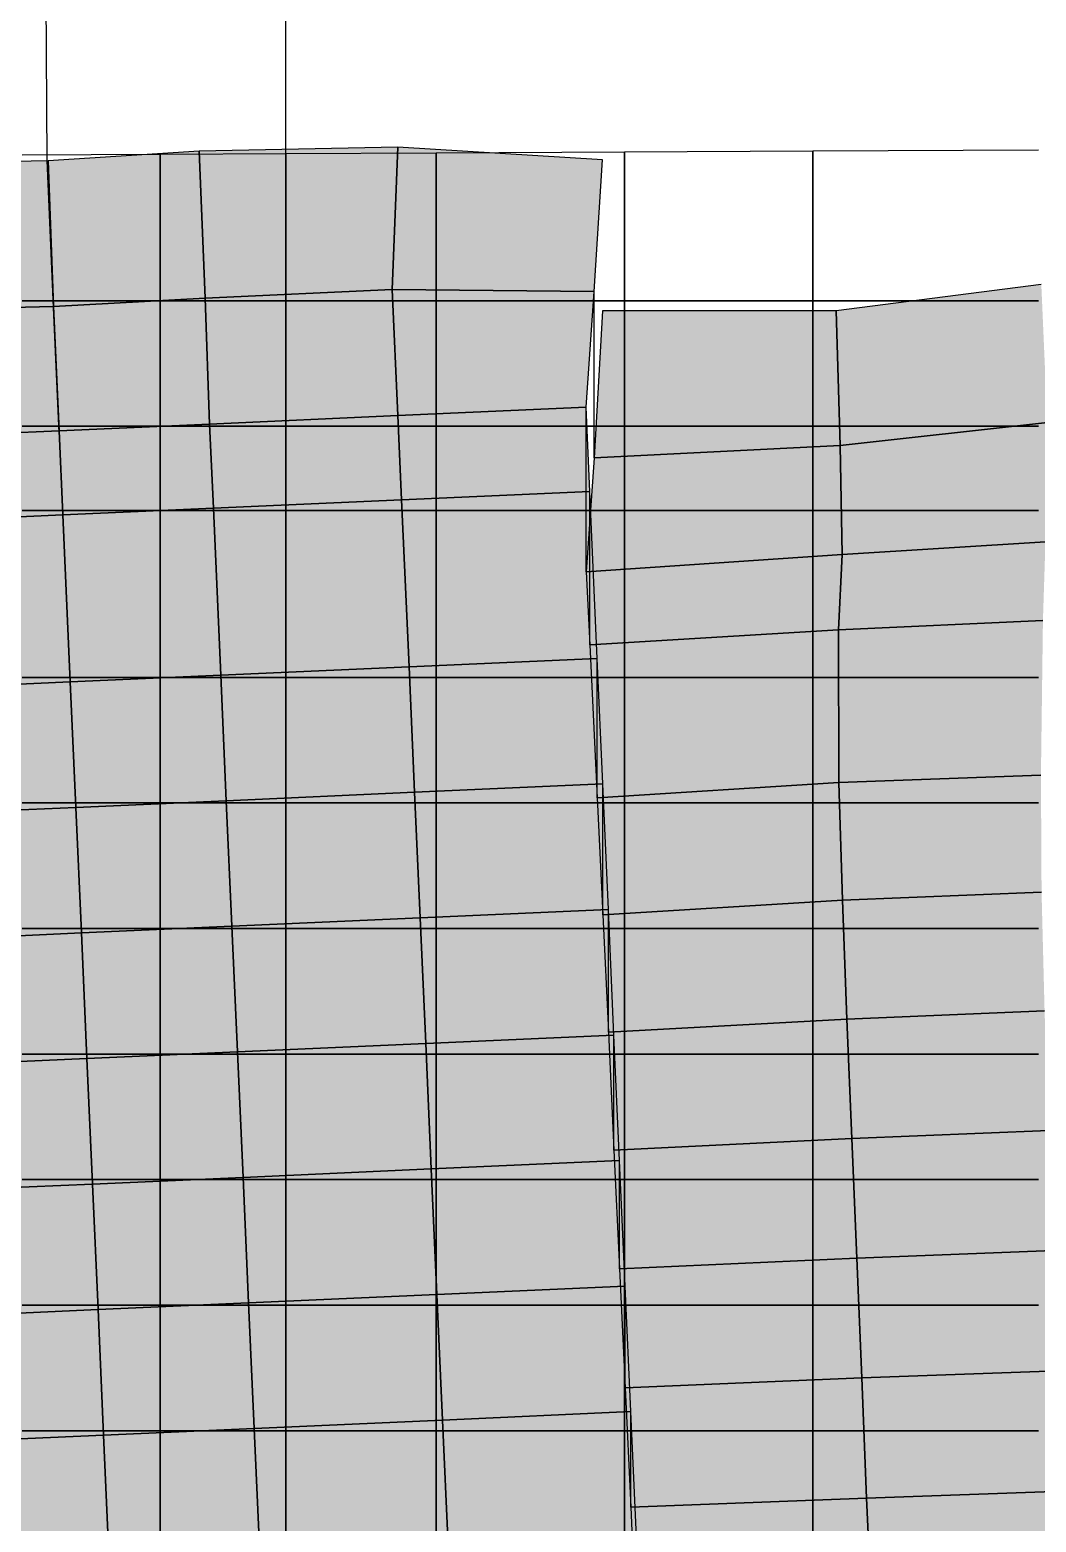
# Model space of a CAD drawing. Header units: inches. Extents: x -100 to 100, y -42 to 41.
# Drawn here: x 31.26 to 39.28, y -6.73 to 5.16 of the extents above; entities that cross this region are included whole.
import ezdxf

# ---------------------------------------------------------------- set-up
doc = ezdxf.new("R2010")
doc.units = ezdxf.units.IN
doc.header["$MEASUREMENT"] = 0
for name, color, linetype in [('Mesh-joint-vd-s3', 7, 'Continuous'), ('Mesh-MPC', 7, 'Continuous'), ('Mesh-クレーン脚', 7, 'Continuous'), ('Mesh-クレーン脚ばね', 7, 'Continuous'), ('Mesh-埋立土(気中)', 7, 'Continuous'), ('Mesh-埋立土(水中)', 7, 'Continuous'), ('Mesh-杭ばね_陸側クレーン基礎杭', 7, 'Continuous'), ('Mesh-深層混合処理(気中)', 7, 'Continuous'), ('Mesh-深層混合処理(水中)', 7, 'Continuous'), ('Mesh-陸側クレーン基礎上部工', 7, 'Continuous'), ('Mesh-陸側クレーン基礎杭(水位上)', 7, 'Continuous'), ('Mesh-陸側クレーン基礎杭(水位下)', 7, 'Continuous'), ('Undeformed Mesh-joint-vd-s3', 7, 'Continuous'), ('Undeformed Mesh-MPC', 7, 'Continuous'), ('Undeformed Mesh-クレーン脚', 7, 'Continuous'), ('Undeformed Mesh-クレーン脚ばね', 7, 'Continuous'), ('Undeformed Mesh-埋立土(気中)', 7, 'Continuous'), ('Undeformed Mesh-埋立土(水中)', 7, 'Continuous'), ('Undeformed Mesh-杭ばね_陸側クレーン基礎杭', 7, 'Continuous'), ('Undeformed Mesh-深層混合処理(気中)', 7, 'Continuous'), ('Undeformed Mesh-深層混合処理(水中)', 7, 'Continuous'), ('Undeformed Mesh-陸側クレーン基礎上部工', 7, 'Continuous'), ('Undeformed Mesh-陸側クレーン基礎杭(水位上)', 7, 'Continuous'), ('Undeformed Mesh-陸側クレーン基礎杭(水位下)', 7, 'Continuous')]:
    doc.layers.add(name, color=color, linetype=linetype)

msp = doc.modelspace()

# ---------------------------------------------------------------- linework, layer by layer
at = {"color": 7, "true_color": 0xffffff, "transparency": 33554687}
for p, q in [((31.398, 4.11625), (31.322, 19.81625)), ((31.398, 4.11625), (31.398, 4.11625)), ((31.398, 4.11625), (31.398, 4.11625)), ((31.398, 4.11625), (31.406, 4.1146)), ((31.45, 2.94625), (31.398, 4.11625)), ((35.758, 1.749), (35.758, 3.07443)), ((31.45, 2.94625), (31.449, 2.95309)), ((31.494, 1.94625), (31.45, 2.94625)), ((35.694, 0.84), (35.694, 2.1516)), ((31.494, 1.94625), (31.494, 1.96517)), ((31.494, 1.94625), (31.524, 1.27624)), ((35.724, 0.259), (35.724, 1.4816)), ((31.524, 1.27624), (31.524, 1.29513)), ((31.524, 1.27624), (31.583, -0.05376)), ((35.783, -0.9584), (35.783, 0.1515)), ((31.583, -0.05376), (31.583, -0.03497)), ((31.583, -0.05376), (31.627, -1.05376)), ((35.827, -1.89), (35.827, -0.8485)), ((31.627, -1.05376), (31.627, -1.03501)), ((31.627, -1.05376), (31.672, -2.05376)), ((35.872, -2.8259), (35.872, -1.8484)), ((31.672, -2.05376), (31.672, -2.03503)), ((31.672, -2.05376), (31.716, -3.05376)), ((35.916, -3.7657), (35.916, -2.8483)), ((31.716, -3.05376), (31.716, -3.03502)), ((31.716, -3.05376), (31.76, -4.05376)), ((35.961, -4.7093), (35.961, -3.8482)), ((31.76, -4.05376), (31.76, -4.03501)), ((31.76, -4.05376), (31.805, -5.05376)), ((36.005, -5.6567), (36.005, -4.848)), ((31.805, -5.05376), (31.805, -5.03499)), ((31.805, -5.05376), (31.849, -6.05376)), ((36.05, -6.6082), (36.05, -5.8477)), ((31.849, -6.05376), (31.849, -6.03497)), ((31.849, -6.05376), (31.894, -7.05376))]:
    msp.add_line(p, q, dxfattribs=at)
for points in [[(32.611, 4.19034), (31.406, 4.1146), (31.449, 2.95309)], [(32.611, 4.19034), (31.449, 2.95309), (32.659, 3.02173)], [(34.193, 4.22421), (32.611, 4.19034), (32.659, 3.02173)], [(34.193, 4.22421), (32.659, 3.02173), (34.148, 3.08874)], [(35.825, 4.12157), (34.193, 4.22421), (34.148, 3.08874)], [(31.406, 4.1146), (30.4, 4.09376), (30.446, 2.93071)], [(31.406, 4.1146), (30.446, 2.93071), (31.449, 2.95309)], [(35.825, 4.12157), (34.148, 3.08874), (35.758, 3.07443)], [(39.322, 3.129), (37.687, 2.921), (37.718, 1.848)], [(39.322, 3.129), (37.718, 1.848), (39.37, 2.0312)], [(31.494, 1.96517), (32.659, 3.02173), (31.449, 2.95309)], [(31.494, 1.96517), (32.694, 2.01841), (32.659, 3.02173)], [(32.694, 2.01841), (34.148, 3.08874), (32.659, 3.02173)], [(32.694, 2.01841), (34.194, 2.08495), (34.148, 3.08874)], [(34.194, 2.08495), (35.758, 3.07443), (34.148, 3.08874)], [(34.194, 2.08495), (35.694, 2.1516), (35.758, 3.07443)], [(31.494, 1.96517), (31.449, 2.95309), (30.446, 2.93071)], [(31.494, 1.96517), (30.446, 2.93071), (30.494, 1.92086)], [(37.687, 2.921), (35.825, 2.919), (35.758, 1.749)], [(37.687, 2.921), (35.758, 1.749), (37.718, 1.848)], [(35.724, 1.4816), (35.694, 2.1516), (34.194, 2.08495)], [(34.224, 1.41494), (34.194, 2.08495), (32.694, 2.01841)], [(35.724, 1.4816), (34.194, 2.08495), (34.224, 1.41494)], [(37.734, 0.98), (39.37, 2.0312), (37.718, 1.848)], [(37.734, 0.98), (39.355, 1.0813), (39.37, 2.0312)], [(30.524, 1.2508), (31.494, 1.96517), (30.494, 1.92086)], [(30.524, 1.2508), (31.524, 1.29513), (31.494, 1.96517)], [(31.494, 1.96517), (32.724, 1.34837), (32.694, 2.01841)], [(31.494, 1.96517), (31.524, 1.29513), (32.724, 1.34837)], [(34.224, 1.41494), (32.694, 2.01841), (32.724, 1.34837)], [(35.694, 0.84), (37.734, 0.98), (37.718, 1.848)], [(35.694, 0.84), (37.718, 1.848), (35.758, 1.749)], [(35.724, 1.4816), (34.224, 1.41494), (34.283, 0.08491)], [(35.724, 1.4816), (34.283, 0.08491), (35.783, 0.1515)], [(32.724, 1.34837), (31.524, 1.29513), (31.583, -0.03497)], [(32.724, 1.34837), (31.583, -0.03497), (32.783, 0.01829)], [(34.283, 0.08491), (34.224, 1.41494), (32.724, 1.34837)], [(34.283, 0.08491), (32.724, 1.34837), (32.783, 0.01829)], [(31.524, 1.29513), (30.524, 1.2508), (30.583, -0.07933)], [(31.524, 1.29513), (30.583, -0.07933), (31.583, -0.03497)], [(37.706, 0.3779), (39.335, 0.4548), (39.355, 1.0813)], [(37.706, 0.3779), (39.355, 1.0813), (37.734, 0.98)], [(35.694, 0.84), (37.706, 0.3779), (37.734, 0.98)], [(35.694, 0.84), (35.724, 0.259), (37.706, 0.3779)], [(37.706, 0.3779), (35.724, 0.259), (35.783, -0.9584)], [(37.706, 0.3779), (35.783, -0.9584), (37.708, -0.837)], [(39.335, 0.4548), (37.706, 0.3779), (37.708, -0.837)], [(39.335, 0.4548), (37.708, -0.837), (39.319, -0.7781)], [(35.827, -0.8485), (35.783, 0.1515), (34.283, 0.08491)], [(31.583, -0.03497), (32.827, -0.98173), (32.783, 0.01829)], [(34.327, -0.91509), (34.283, 0.08491), (32.783, 0.01829)], [(34.327, -0.91509), (32.783, 0.01829), (32.827, -0.98173)], [(35.827, -0.8485), (34.283, 0.08491), (34.327, -0.91509)], [(30.583, -0.07933), (31.627, -1.03501), (31.583, -0.03497)], [(30.583, -0.07933), (30.627, -1.07938), (31.627, -1.03501)], [(31.583, -0.03497), (31.627, -1.03501), (32.827, -0.98173)], [(37.708, -0.837), (39.324, -1.7092), (39.319, -0.7781)], [(34.327, -0.91509), (32.827, -0.98173), (32.872, -1.98173)], [(34.327, -0.91509), (32.872, -1.98173), (34.372, -1.91507)], [(35.872, -1.8484), (35.827, -0.8485), (34.327, -0.91509)], [(35.872, -1.8484), (34.327, -0.91509), (34.372, -1.91507)], [(35.783, -0.9584), (37.738, -1.7744), (37.708, -0.837)], [(37.708, -0.837), (37.738, -1.7744), (39.324, -1.7092)], [(30.627, -1.07938), (31.672, -2.03503), (31.627, -1.03501)], [(31.627, -1.03501), (32.872, -1.98173), (32.827, -0.98173)], [(31.627, -1.03501), (31.672, -2.03503), (32.872, -1.98173)], [(35.783, -0.9584), (35.827, -1.89), (37.738, -1.7744)], [(30.627, -1.07938), (30.672, -2.0794), (31.672, -2.03503)], [(35.827, -1.89), (37.773, -2.7208), (37.738, -1.7744)], [(39.324, -1.7092), (37.738, -1.7744), (37.773, -2.7208)], [(39.324, -1.7092), (37.773, -2.7208), (39.348, -2.6548)], [(35.916, -2.8483), (35.872, -1.8484), (34.372, -1.91507)], [(35.827, -1.89), (35.872, -2.8259), (37.773, -2.7208)], [(32.872, -1.98173), (31.672, -2.03503), (31.716, -3.03502)], [(32.872, -1.98173), (31.716, -3.03502), (32.916, -2.98172)], [(34.372, -1.91507), (32.872, -1.98173), (32.916, -2.98172)], [(34.372, -1.91507), (32.916, -2.98172), (34.416, -2.91502)], [(35.916, -2.8483), (34.372, -1.91507), (34.416, -2.91502)], [(30.672, -2.0794), (31.716, -3.03502), (31.672, -2.03503)], [(30.672, -2.0794), (30.716, -3.0794), (31.716, -3.03502)], [(37.773, -2.7208), (35.872, -2.8259), (35.916, -3.7657)], [(37.773, -2.7208), (35.916, -3.7657), (37.812, -3.6717)], [(39.348, -2.6548), (37.773, -2.7208), (37.812, -3.6717)], [(39.348, -2.6548), (37.812, -3.6717), (39.381, -3.6076)], [(35.916, -2.8483), (34.416, -2.91502), (34.46, -3.91494)], [(35.916, -2.8483), (34.46, -3.91494), (35.961, -3.8482)], [(34.416, -2.91502), (32.916, -2.98172), (32.96, -3.98169)], [(34.416, -2.91502), (32.96, -3.98169), (34.46, -3.91494)], [(31.716, -3.03502), (30.716, -3.0794), (30.76, -4.07938)], [(31.716, -3.03502), (30.76, -4.07938), (31.76, -4.03501)], [(32.916, -2.98172), (31.716, -3.03502), (31.76, -4.03501)], [(32.916, -2.98172), (31.76, -4.03501), (32.96, -3.98169)], [(37.812, -3.6717), (35.916, -3.7657), (35.961, -4.7093)], [(37.812, -3.6717), (35.961, -4.7093), (37.851, -4.6248)], [(39.381, -3.6076), (37.812, -3.6717), (37.851, -4.6248)], [(39.381, -3.6076), (37.851, -4.6248), (39.417, -4.564)], [(34.46, -3.91494), (32.96, -3.98169), (33.005, -4.98165)], [(34.46, -3.91494), (33.005, -4.98165), (34.505, -4.91484)], [(36.005, -4.848), (35.961, -3.8482), (34.46, -3.91494)], [(36.005, -4.848), (34.46, -3.91494), (34.505, -4.91484)], [(30.76, -4.07938), (31.805, -5.03499), (31.76, -4.03501)], [(31.76, -4.03501), (33.005, -4.98165), (32.96, -3.98169)], [(31.76, -4.03501), (31.805, -5.03499), (33.005, -4.98165)], [(30.76, -4.07938), (30.805, -5.07936), (31.805, -5.03499)], [(35.961, -4.7093), (37.891, -5.5796), (37.851, -4.6248)], [(39.417, -4.564), (37.851, -4.6248), (37.891, -5.5796)], [(39.417, -4.564), (37.891, -5.5796), (39.455, -5.5217)], [(35.961, -4.7093), (36.005, -5.6567), (37.891, -5.5796)], [(36.005, -4.848), (34.505, -4.91484), (34.549, -5.9147)], [(36.005, -4.848), (34.549, -5.9147), (36.05, -5.8477)], [(33.005, -4.98165), (31.805, -5.03499), (31.849, -6.03497)], [(33.005, -4.98165), (31.849, -6.03497), (33.049, -5.98159)], [(34.505, -4.91484), (33.005, -4.98165), (33.049, -5.98159)], [(34.505, -4.91484), (33.049, -5.98159), (34.549, -5.9147)], [(31.805, -5.03499), (30.805, -5.07936), (30.849, -6.07935)], [(31.805, -5.03499), (30.849, -6.07935), (31.849, -6.03497)], [(37.891, -5.5796), (36.005, -5.6567), (36.05, -6.6082)], [(37.891, -5.5796), (36.05, -6.6082), (37.93, -6.5358)], [(39.455, -5.5217), (37.891, -5.5796), (37.93, -6.5358)], [(39.455, -5.5217), (37.93, -6.5358), (39.494, -6.4802)], [(34.549, -5.9147), (33.049, -5.98159), (33.094, -6.98152)], [(34.549, -5.9147), (33.094, -6.98152), (34.594, -6.91453)], [(36.05, -5.8477), (34.549, -5.9147), (34.594, -6.91453)], [(36.05, -5.8477), (34.594, -6.91453), (36.095, -6.8474)], [(31.849, -6.03497), (30.849, -6.07935), (30.894, -7.07933)], [(31.849, -6.03497), (30.894, -7.07933), (31.894, -7.03495)], [(33.049, -5.98159), (31.849, -6.03497), (31.894, -7.03495)], [(33.049, -5.98159), (31.894, -7.03495), (33.094, -6.98152)], [(37.93, -6.5358), (36.05, -6.6082), (36.095, -7.5629)], [(37.93, -6.5358), (36.095, -7.5629), (37.972, -7.4935)], [(39.494, -6.4802), (37.93, -6.5358), (37.972, -7.4935)], [(39.494, -6.4802), (37.972, -7.4935), (39.534, -7.4389)]]:
    msp.add_solid(points, dxfattribs=at)
at = {"layer": 'Mesh-joint-vd-s3', "color": 18, "true_color": 0x000000, "transparency": 33554559}
for p, q in [((35.758, 1.749), (35.758, 3.07443)), ((35.694, 0.84), (35.694, 2.1516)), ((35.724, 0.259), (35.724, 1.4816)), ((35.783, -0.9584), (35.783, 0.1515)), ((35.827, -1.89), (35.827, -0.8485)), ((35.872, -2.8259), (35.872, -1.8484)), ((35.916, -3.7657), (35.916, -2.8483)), ((35.961, -4.7093), (35.961, -3.8482)), ((36.005, -5.6567), (36.005, -4.848)), ((36.05, -6.6082), (36.05, -5.8477))]:
    msp.add_line(p, q, dxfattribs=at)
at = {"layer": 'Mesh-MPC', "color": 18, "true_color": 0x000000, "transparency": 33554559}
msp.add_line((31.398, 4.11625), (31.398, 4.11625), dxfattribs=at)
at = {"layer": 'Mesh-クレーン脚', "color": 18, "true_color": 0x000000, "transparency": 33554559}
msp.add_line((31.398, 4.11625), (31.322, 19.81625), dxfattribs=at)
at = {"layer": 'Mesh-クレーン脚ばね', "color": 18, "true_color": 0x000000, "transparency": 33554559}
msp.add_line((31.398, 4.11625), (31.398, 4.11625), dxfattribs=at)
at = {"layer": 'Mesh-埋立土(気中)', "color": 18, "true_color": 0x000000, "transparency": 33554559}
for p, q in [((32.611, 4.19034), (31.406, 4.1146)), ((34.193, 4.22421), (32.611, 4.19034)), ((32.659, 3.02173), (32.611, 4.19034)), ((32.611, 4.19034), (32.659, 3.02173)), ((34.148, 3.08874), (34.193, 4.22421)), ((34.193, 4.22421), (34.148, 3.08874)), ((35.825, 4.12157), (34.193, 4.22421)), ((31.406, 4.1146), (30.4, 4.09376)), ((31.449, 2.95309), (31.406, 4.1146)), ((31.406, 4.1146), (31.449, 2.95309)), ((35.758, 3.07443), (35.825, 4.12157)), ((39.322, 3.129), (37.687, 2.921)), ((32.659, 3.02173), (31.449, 2.95309)), ((31.449, 2.95309), (32.659, 3.02173)), ((34.148, 3.08874), (32.659, 3.02173)), ((32.659, 3.02173), (34.148, 3.08874)), ((32.694, 2.01841), (32.659, 3.02173)), ((32.659, 3.02173), (32.694, 2.01841)), ((34.194, 2.08495), (34.148, 3.08874)), ((35.758, 3.07443), (34.148, 3.08874)), ((34.148, 3.08874), (34.194, 2.08495)), ((34.148, 3.08874), (35.758, 3.07443)), ((35.694, 2.1516), (35.758, 3.07443)), ((30.446, 2.93071), (31.449, 2.95309)), ((31.449, 2.95309), (30.446, 2.93071)), ((31.494, 1.96517), (31.449, 2.95309)), ((31.449, 2.95309), (31.494, 1.96517)), ((35.825, 2.919), (35.758, 1.749)), ((37.687, 2.921), (35.825, 2.919)), ((37.718, 1.848), (37.687, 2.921)), ((37.687, 2.921), (37.718, 1.848)), ((34.194, 2.08495), (35.694, 2.1516)), ((32.694, 2.01841), (34.194, 2.08495)), ((39.37, 2.0312), (37.718, 1.848)), ((37.718, 1.848), (39.37, 2.0312)), ((30.494, 1.92086), (31.494, 1.96517)), ((31.494, 1.96517), (32.694, 2.01841)), ((37.718, 1.848), (35.758, 1.749)), ((35.758, 1.749), (37.718, 1.848)), ((37.734, 0.98), (37.718, 1.848)), ((37.718, 1.848), (37.734, 0.98)), ((35.758, 1.749), (35.694, 0.84)), ((39.355, 1.0813), (37.734, 0.98)), ((37.734, 0.98), (39.355, 1.0813)), ((37.734, 0.98), (35.694, 0.84)), ((35.694, 0.84), (37.734, 0.98)), ((37.706, 0.3779), (37.734, 0.98)), ((37.734, 0.98), (37.706, 0.3779)), ((35.694, 0.84), (35.724, 0.259)), ((35.724, 0.259), (37.706, 0.3779)), ((37.706, 0.3779), (39.335, 0.4548))]:
    msp.add_line(p, q, dxfattribs=at)
at = {"layer": 'Mesh-埋立土(水中)', "color": 18, "true_color": 0x000000, "transparency": 33554559}
for p, q in [((37.706, 0.3779), (35.724, 0.259)), ((39.335, 0.4548), (37.706, 0.3779)), ((37.708, -0.837), (37.706, 0.3779)), ((37.706, 0.3779), (37.708, -0.837)), ((35.724, 0.259), (35.783, -0.9584)), ((39.319, -0.7781), (37.708, -0.837)), ((37.708, -0.837), (39.319, -0.7781)), ((37.708, -0.837), (35.783, -0.9584)), ((35.783, -0.9584), (37.708, -0.837)), ((37.738, -1.7744), (37.708, -0.837)), ((37.708, -0.837), (37.738, -1.7744)), ((35.783, -0.9584), (35.827, -1.89)), ((37.738, -1.7744), (35.827, -1.89)), ((35.827, -1.89), (37.738, -1.7744)), ((39.324, -1.7092), (37.738, -1.7744)), ((37.738, -1.7744), (39.324, -1.7092)), ((37.773, -2.7208), (37.738, -1.7744)), ((37.738, -1.7744), (37.773, -2.7208)), ((35.827, -1.89), (35.872, -2.8259)), ((37.773, -2.7208), (35.872, -2.8259)), ((35.872, -2.8259), (37.773, -2.7208)), ((39.348, -2.6548), (37.773, -2.7208)), ((37.773, -2.7208), (39.348, -2.6548)), ((37.812, -3.6717), (37.773, -2.7208)), ((37.773, -2.7208), (37.812, -3.6717)), ((35.872, -2.8259), (35.916, -3.7657)), ((37.812, -3.6717), (35.916, -3.7657)), ((35.916, -3.7657), (37.812, -3.6717)), ((39.381, -3.6076), (37.812, -3.6717)), ((37.812, -3.6717), (39.381, -3.6076)), ((37.851, -4.6248), (37.812, -3.6717)), ((37.812, -3.6717), (37.851, -4.6248)), ((35.916, -3.7657), (35.961, -4.7093)), ((37.851, -4.6248), (35.961, -4.7093)), ((35.961, -4.7093), (37.851, -4.6248)), ((39.417, -4.564), (37.851, -4.6248)), ((37.851, -4.6248), (39.417, -4.564)), ((37.891, -5.5796), (37.851, -4.6248)), ((37.851, -4.6248), (37.891, -5.5796)), ((35.961, -4.7093), (36.005, -5.6567)), ((37.891, -5.5796), (36.005, -5.6567)), ((36.005, -5.6567), (37.891, -5.5796)), ((39.455, -5.5217), (37.891, -5.5796)), ((37.891, -5.5796), (39.455, -5.5217)), ((37.93, -6.5358), (37.891, -5.5796)), ((37.891, -5.5796), (37.93, -6.5358)), ((36.005, -5.6567), (36.05, -6.6082)), ((37.93, -6.5358), (36.05, -6.6082)), ((36.05, -6.6082), (37.93, -6.5358)), ((39.494, -6.4802), (37.93, -6.5358)), ((37.93, -6.5358), (39.494, -6.4802)), ((37.972, -7.4935), (37.93, -6.5358)), ((37.93, -6.5358), (37.972, -7.4935)), ((36.05, -6.6082), (36.095, -7.5629))]:
    msp.add_line(p, q, dxfattribs=at)
at = {"layer": 'Mesh-杭ばね_陸側クレーン基礎杭', "color": 18, "true_color": 0x000000, "transparency": 33554559}
for p, q in [((31.398, 4.11625), (31.406, 4.1146)), ((31.45, 2.94625), (31.449, 2.95309)), ((31.494, 1.94625), (31.494, 1.96517)), ((31.524, 1.27624), (31.524, 1.29513)), ((31.583, -0.05376), (31.583, -0.03497)), ((31.627, -1.05376), (31.627, -1.03501)), ((31.672, -2.05376), (31.672, -2.03503)), ((31.716, -3.05376), (31.716, -3.03502)), ((31.76, -4.05376), (31.76, -4.03501)), ((31.805, -5.05376), (31.805, -5.03499)), ((31.849, -6.05376), (31.849, -6.03497))]:
    msp.add_line(p, q, dxfattribs=at)
at = {"layer": 'Mesh-深層混合処理(気中)', "color": 18, "true_color": 0x000000, "transparency": 33554559}
for p, q in [((35.694, 2.1516), (34.194, 2.08495)), ((35.724, 1.4816), (35.694, 2.1516)), ((34.194, 2.08495), (32.694, 2.01841)), ((34.224, 1.41494), (34.194, 2.08495)), ((34.194, 2.08495), (34.224, 1.41494)), ((31.494, 1.96517), (30.494, 1.92086)), ((32.694, 2.01841), (31.494, 1.96517)), ((31.524, 1.29513), (31.494, 1.96517)), ((31.494, 1.96517), (31.524, 1.29513)), ((32.724, 1.34837), (32.694, 2.01841)), ((32.694, 2.01841), (32.724, 1.34837)), ((34.224, 1.41494), (35.724, 1.4816)), ((31.524, 1.29513), (32.724, 1.34837)), ((32.724, 1.34837), (34.224, 1.41494)), ((30.524, 1.2508), (31.524, 1.29513))]:
    msp.add_line(p, q, dxfattribs=at)
at = {"layer": 'Mesh-深層混合処理(水中)', "color": 18, "true_color": 0x000000, "transparency": 33554559}
for p, q in [((35.724, 1.4816), (34.224, 1.41494)), ((35.783, 0.1515), (35.724, 1.4816)), ((32.724, 1.34837), (31.524, 1.29513)), ((34.224, 1.41494), (32.724, 1.34837)), ((32.783, 0.01829), (32.724, 1.34837)), ((32.724, 1.34837), (32.783, 0.01829)), ((34.283, 0.08491), (34.224, 1.41494)), ((34.224, 1.41494), (34.283, 0.08491)), ((31.524, 1.29513), (30.524, 1.2508)), ((31.583, -0.03497), (31.524, 1.29513)), ((31.524, 1.29513), (31.583, -0.03497)), ((35.783, 0.1515), (34.283, 0.08491)), ((34.283, 0.08491), (35.783, 0.1515)), ((35.827, -0.8485), (35.783, 0.1515)), ((32.783, 0.01829), (31.583, -0.03497)), ((31.583, -0.03497), (32.783, 0.01829)), ((34.283, 0.08491), (32.783, 0.01829)), ((32.783, 0.01829), (34.283, 0.08491)), ((32.827, -0.98173), (32.783, 0.01829)), ((32.783, 0.01829), (32.827, -0.98173)), ((34.327, -0.91509), (34.283, 0.08491)), ((34.283, 0.08491), (34.327, -0.91509)), ((31.583, -0.03497), (30.583, -0.07933)), ((30.583, -0.07933), (31.583, -0.03497)), ((31.627, -1.03501), (31.583, -0.03497)), ((31.583, -0.03497), (31.627, -1.03501)), ((34.327, -0.91509), (32.827, -0.98173)), ((32.827, -0.98173), (34.327, -0.91509)), ((35.827, -0.8485), (34.327, -0.91509)), ((34.327, -0.91509), (35.827, -0.8485)), ((34.372, -1.91507), (34.327, -0.91509)), ((34.327, -0.91509), (34.372, -1.91507)), ((35.872, -1.8484), (35.827, -0.8485)), ((31.627, -1.03501), (30.627, -1.07938)), ((30.627, -1.07938), (31.627, -1.03501)), ((32.827, -0.98173), (31.627, -1.03501)), ((31.627, -1.03501), (32.827, -0.98173)), ((31.672, -2.03503), (31.627, -1.03501)), ((31.627, -1.03501), (31.672, -2.03503)), ((32.872, -1.98173), (32.827, -0.98173)), ((32.827, -0.98173), (32.872, -1.98173)), ((35.872, -1.8484), (34.372, -1.91507)), ((34.372, -1.91507), (35.872, -1.8484)), ((35.916, -2.8483), (35.872, -1.8484)), ((31.672, -2.03503), (32.872, -1.98173)), ((32.872, -1.98173), (31.672, -2.03503)), ((34.372, -1.91507), (32.872, -1.98173)), ((32.872, -1.98173), (34.372, -1.91507)), ((32.916, -2.98172), (32.872, -1.98173)), ((32.872, -1.98173), (32.916, -2.98172)), ((34.416, -2.91502), (34.372, -1.91507)), ((34.372, -1.91507), (34.416, -2.91502)), ((31.672, -2.03503), (30.672, -2.0794)), ((30.672, -2.0794), (31.672, -2.03503)), ((31.716, -3.03502), (31.672, -2.03503)), ((31.672, -2.03503), (31.716, -3.03502)), ((35.916, -2.8483), (34.416, -2.91502)), ((34.416, -2.91502), (35.916, -2.8483)), ((35.961, -3.8482), (35.916, -2.8483)), ((34.416, -2.91502), (32.916, -2.98172)), ((32.916, -2.98172), (34.416, -2.91502)), ((34.46, -3.91494), (34.416, -2.91502)), ((34.416, -2.91502), (34.46, -3.91494)), ((31.716, -3.03502), (30.716, -3.0794)), ((30.716, -3.0794), (31.716, -3.03502)), ((32.916, -2.98172), (31.716, -3.03502)), ((31.716, -3.03502), (32.916, -2.98172)), ((31.76, -4.03501), (31.716, -3.03502)), ((31.716, -3.03502), (31.76, -4.03501)), ((32.96, -3.98169), (32.916, -2.98172)), ((32.916, -2.98172), (32.96, -3.98169)), ((34.46, -3.91494), (32.96, -3.98169)), ((32.96, -3.98169), (34.46, -3.91494)), ((35.961, -3.8482), (34.46, -3.91494)), ((34.46, -3.91494), (35.961, -3.8482)), ((34.505, -4.91484), (34.46, -3.91494)), ((34.46, -3.91494), (34.505, -4.91484)), ((36.005, -4.848), (35.961, -3.8482)), ((31.76, -4.03501), (30.76, -4.07938)), ((30.76, -4.07938), (31.76, -4.03501)), ((32.96, -3.98169), (31.76, -4.03501)), ((31.76, -4.03501), (32.96, -3.98169)), ((31.805, -5.03499), (31.76, -4.03501)), ((31.76, -4.03501), (31.805, -5.03499)), ((33.005, -4.98165), (32.96, -3.98169)), ((32.96, -3.98169), (33.005, -4.98165)), ((36.005, -4.848), (34.505, -4.91484)), ((34.505, -4.91484), (36.005, -4.848)), ((36.05, -5.8477), (36.005, -4.848)), ((33.005, -4.98165), (31.805, -5.03499)), ((31.805, -5.03499), (33.005, -4.98165)), ((33.005, -4.98165), (34.505, -4.91484)), ((34.505, -4.91484), (33.005, -4.98165)), ((33.049, -5.98159), (33.005, -4.98165)), ((33.005, -4.98165), (33.049, -5.98159)), ((34.549, -5.9147), (34.505, -4.91484)), ((34.505, -4.91484), (34.549, -5.9147)), ((31.805, -5.03499), (30.805, -5.07936)), ((30.805, -5.07936), (31.805, -5.03499)), ((31.849, -6.03497), (31.805, -5.03499)), ((31.805, -5.03499), (31.849, -6.03497)), ((34.549, -5.9147), (33.049, -5.98159)), ((33.049, -5.98159), (34.549, -5.9147)), ((36.05, -5.8477), (34.549, -5.9147)), ((34.549, -5.9147), (36.05, -5.8477)), ((34.594, -6.91453), (34.549, -5.9147)), ((34.549, -5.9147), (34.594, -6.91453)), ((36.095, -6.8474), (36.05, -5.8477)), ((31.849, -6.03497), (30.849, -6.07935)), ((30.849, -6.07935), (31.849, -6.03497)), ((33.049, -5.98159), (31.849, -6.03497)), ((31.849, -6.03497), (33.049, -5.98159)), ((31.894, -7.03495), (31.849, -6.03497)), ((31.849, -6.03497), (31.894, -7.03495)), ((33.094, -6.98152), (33.049, -5.98159)), ((33.049, -5.98159), (33.094, -6.98152))]:
    msp.add_line(p, q, dxfattribs=at)
at = {"layer": 'Mesh-陸側クレーン基礎上部工', "color": 18, "true_color": 0x000000, "transparency": 33554559}
for p, q in [((31.45, 2.94625), (31.398, 4.11625)), ((31.494, 1.94625), (31.45, 2.94625))]:
    msp.add_line(p, q, dxfattribs=at)
at = {"layer": 'Mesh-陸側クレーン基礎杭(水位上)', "color": 18, "true_color": 0x000000, "transparency": 33554559}
for p, q in [((31.524, 1.27624), (31.583, -0.05376)), ((31.583, -0.05376), (31.627, -1.05376)), ((31.627, -1.05376), (31.672, -2.05376)), ((31.672, -2.05376), (31.716, -3.05376)), ((31.716, -3.05376), (31.76, -4.05376)), ((31.76, -4.05376), (31.805, -5.05376)), ((31.805, -5.05376), (31.849, -6.05376)), ((31.849, -6.05376), (31.894, -7.05376))]:
    msp.add_line(p, q, dxfattribs=at)
at = {"layer": 'Mesh-陸側クレーン基礎杭(水位下)', "color": 18, "true_color": 0x000000, "transparency": 33554559}
msp.add_line((31.494, 1.94625), (31.524, 1.27624), dxfattribs=at)
at = {"layer": 'Undeformed Mesh-joint-vd-s3', "color": 1, "true_color": 0xff0000, "transparency": 33554687}
for p, q in [((37.5, 3), (37.5, 3)), ((37.5, 2), (37.5, 2)), ((37.5, 1.33), (37.5, 1.33)), ((37.5, 0), (37.5, 0)), ((37.5, -1), (37.5, -1)), ((37.5, -2), (37.5, -2)), ((37.5, -3), (37.5, -3)), ((37.5, -4), (37.5, -4)), ((37.5, -5), (37.5, -5)), ((37.5, -6), (37.5, -6))]:
    msp.add_line(p, q, dxfattribs=at)
at = {"layer": 'Undeformed Mesh-MPC', "color": 1, "true_color": 0xff0000, "transparency": 33554687}
msp.add_line((33.3, 4.17), (33.3, 4.17), dxfattribs=at)
at = {"layer": 'Undeformed Mesh-クレーン脚', "color": 1, "true_color": 0xff0000, "transparency": 33554687}
msp.add_line((33.3, 4.17), (33.3, 19.87), dxfattribs=at)
at = {"layer": 'Undeformed Mesh-クレーン脚ばね', "color": 1, "true_color": 0xff0000, "transparency": 33554687}
msp.add_line((33.3, 4.17), (33.3, 4.17), dxfattribs=at)
at = {"layer": 'Undeformed Mesh-埋立土(気中)', "color": 1, "true_color": 0xff0000, "transparency": 33554687}
for p, q in [((32.3, 4.165), (31.2, 4.1595)), ((33.3, 4.17), (32.3, 4.165)), ((32.3, 3), (32.3, 4.165)), ((32.3, 4.165), (32.3, 3)), ((34.5, 4.176), (33.3, 4.17)), ((33.3, 3), (33.3, 4.17)), ((33.3, 4.17), (33.3, 3)), ((36, 4.1835), (34.5, 4.176)), ((34.5, 3), (34.5, 4.176)), ((34.5, 4.176), (34.5, 3)), ((37.5, 4.191), (36, 4.1835)), ((36, 3), (36, 4.1835)), ((36, 4.1835), (36, 3)), ((39.3, 4.2), (37.5, 4.191)), ((37.5, 3), (37.5, 4.191)), ((37.5, 4.191), (37.5, 3)), ((32.3, 3), (31.2, 3)), ((31.2, 3), (32.3, 3)), ((32.3, 2), (32.3, 3)), ((32.3, 3), (33.3, 3)), ((33.3, 3), (32.3, 3)), ((32.3, 3), (32.3, 2)), ((33.3, 2), (33.3, 3)), ((34.5, 3), (33.3, 3)), ((33.3, 3), (33.3, 2)), ((33.3, 3), (34.5, 3)), ((34.5, 2), (34.5, 3)), ((36, 3), (34.5, 3)), ((34.5, 3), (34.5, 2)), ((34.5, 3), (36, 3)), ((36, 2), (36, 3)), ((37.5, 3), (36, 3)), ((36, 3), (36, 2)), ((36, 3), (37.5, 3)), ((37.5, 2), (37.5, 3)), ((39.3, 3), (37.5, 3)), ((37.5, 3), (37.5, 2)), ((37.5, 3), (39.3, 3)), ((31.2, 2), (32.3, 2)), ((32.3, 2), (33.3, 2)), ((33.3, 2), (34.5, 2)), ((34.5, 2), (36, 2)), ((36, 2), (37.5, 2)), ((37.5, 2), (37.5, 1.33)), ((39.3, 2), (37.5, 2)), ((37.5, 2), (39.3, 2)), ((37.5, 1.33), (39.3, 1.33))]:
    msp.add_line(p, q, dxfattribs=at)
at = {"layer": 'Undeformed Mesh-埋立土(水中)', "color": 1, "true_color": 0xff0000, "transparency": 33554687}
for p, q in [((39.3, 1.33), (37.5, 1.33)), ((37.5, 1.33), (37.5, 0)), ((37.5, 0), (37.5, -1)), ((39.3, 0), (37.5, 0)), ((37.5, 0), (39.3, 0)), ((37.5, -1), (37.5, -2)), ((39.3, -1), (37.5, -1)), ((37.5, -1), (39.3, -1)), ((39.3, -2), (37.5, -2)), ((37.5, -2), (37.5, -3)), ((37.5, -2), (39.3, -2)), ((39.3, -3), (37.5, -3)), ((37.5, -3), (37.5, -4)), ((37.5, -3), (39.3, -3)), ((37.5, -4), (37.5, -5)), ((39.3, -4), (37.5, -4)), ((37.5, -4), (39.3, -4)), ((39.3, -5), (37.5, -5)), ((37.5, -5), (37.5, -6)), ((37.5, -5), (39.3, -5)), ((39.3, -6), (37.5, -6)), ((37.5, -6), (37.5, -7)), ((37.5, -6), (39.3, -6))]:
    msp.add_line(p, q, dxfattribs=at)
at = {"layer": 'Undeformed Mesh-杭ばね_陸側クレーン基礎杭', "color": 1, "true_color": 0xff0000, "transparency": 33554687}
for p, q in [((33.3, 4.17), (33.3, 4.17)), ((33.3, 3), (33.3, 3)), ((33.3, 2), (33.3, 2)), ((33.3, 1.33), (33.3, 1.33)), ((33.3, 0), (33.3, 0)), ((33.3, -1), (33.3, -1)), ((33.3, -2), (33.3, -2)), ((33.3, -3), (33.3, -3)), ((33.3, -4), (33.3, -4)), ((33.3, -5), (33.3, -5)), ((33.3, -6), (33.3, -6))]:
    msp.add_line(p, q, dxfattribs=at)
at = {"layer": 'Undeformed Mesh-深層混合処理(気中)', "color": 1, "true_color": 0xff0000, "transparency": 33554687}
for p, q in [((32.3, 2), (31.2, 2)), ((32.3, 1.33), (32.3, 2)), ((33.3, 2), (32.3, 2)), ((32.3, 2), (32.3, 1.33)), ((33.3, 1.33), (33.3, 2)), ((33.3, 2), (33.3, 1.33)), ((34.5, 2), (33.3, 2)), ((34.5, 1.33), (34.5, 2)), ((36, 2), (34.5, 2)), ((34.5, 2), (34.5, 1.33)), ((36, 1.33), (36, 2)), ((37.5, 2), (36, 2)), ((36, 2), (36, 1.33)), ((37.5, 1.33), (37.5, 2)), ((31.2, 1.33), (32.3, 1.33)), ((32.3, 1.33), (33.3, 1.33)), ((33.3, 1.33), (34.5, 1.33)), ((34.5, 1.33), (36, 1.33)), ((36, 1.33), (37.5, 1.33))]:
    msp.add_line(p, q, dxfattribs=at)
at = {"layer": 'Undeformed Mesh-深層混合処理(水中)', "color": 1, "true_color": 0xff0000, "transparency": 33554687}
for p, q in [((32.3, 1.33), (31.2, 1.33)), ((32.3, 0), (32.3, 1.33)), ((33.3, 1.33), (32.3, 1.33)), ((32.3, 1.33), (32.3, 0)), ((33.3, 0), (33.3, 1.33)), ((34.5, 1.33), (33.3, 1.33)), ((33.3, 1.33), (33.3, 0)), ((34.5, 0), (34.5, 1.33)), ((36, 1.33), (34.5, 1.33)), ((34.5, 1.33), (34.5, 0)), ((36, 0), (36, 1.33)), ((37.5, 1.33), (36, 1.33)), ((36, 1.33), (36, 0)), ((37.5, 0), (37.5, 1.33)), ((32.3, 0), (31.2, 0)), ((31.2, 0), (32.3, 0)), ((32.3, -1), (32.3, 0)), ((32.3, 0), (32.3, -1)), ((33.3, 0), (32.3, 0)), ((32.3, 0), (33.3, 0)), ((33.3, -1), (33.3, 0)), ((33.3, 0), (33.3, -1)), ((34.5, 0), (33.3, 0)), ((33.3, 0), (34.5, 0)), ((34.5, -1), (34.5, 0)), ((36, 0), (34.5, 0)), ((34.5, 0), (34.5, -1)), ((34.5, 0), (36, 0)), ((36, -1), (36, 0)), ((37.5, 0), (36, 0)), ((36, 0), (36, -1)), ((36, 0), (37.5, 0)), ((37.5, -1), (37.5, 0)), ((32.3, -1), (31.2, -1)), ((31.2, -1), (32.3, -1)), ((32.3, -2), (32.3, -1)), ((32.3, -1), (32.3, -2)), ((33.3, -1), (32.3, -1)), ((32.3, -1), (33.3, -1)), ((33.3, -2), (33.3, -1)), ((33.3, -1), (33.3, -2)), ((34.5, -1), (33.3, -1)), ((33.3, -1), (34.5, -1)), ((34.5, -2), (34.5, -1)), ((36, -1), (34.5, -1)), ((34.5, -1), (34.5, -2)), ((34.5, -1), (36, -1)), ((36, -2), (36, -1)), ((37.5, -1), (36, -1)), ((36, -1), (36, -2)), ((36, -1), (37.5, -1)), ((37.5, -2), (37.5, -1)), ((32.3, -2), (31.2, -2)), ((31.2, -2), (32.3, -2)), ((32.3, -3), (32.3, -2)), ((32.3, -2), (32.3, -3)), ((33.3, -2), (32.3, -2)), ((32.3, -2), (33.3, -2)), ((33.3, -3), (33.3, -2)), ((33.3, -2), (34.5, -2)), ((34.5, -2), (33.3, -2)), ((33.3, -2), (33.3, -3)), ((34.5, -3), (34.5, -2)), ((36, -2), (34.5, -2)), ((34.5, -2), (34.5, -3)), ((34.5, -2), (36, -2)), ((36, -3), (36, -2)), ((37.5, -2), (36, -2)), ((36, -2), (36, -3)), ((36, -2), (37.5, -2)), ((37.5, -3), (37.5, -2)), ((32.3, -3), (31.2, -3)), ((31.2, -3), (32.3, -3)), ((32.3, -4), (32.3, -3)), ((33.3, -3), (32.3, -3)), ((32.3, -3), (32.3, -4)), ((32.3, -3), (33.3, -3)), ((33.3, -4), (33.3, -3)), ((34.5, -3), (33.3, -3)), ((33.3, -3), (33.3, -4)), ((33.3, -3), (34.5, -3)), ((34.5, -4), (34.5, -3)), ((36, -3), (34.5, -3)), ((34.5, -3), (34.5, -4)), ((34.5, -3), (36, -3)), ((36, -4), (36, -3)), ((37.5, -3), (36, -3)), ((36, -3), (36, -4)), ((36, -3), (37.5, -3)), ((37.5, -4), (37.5, -3)), ((32.3, -4), (31.2, -4)), ((31.2, -4), (32.3, -4)), ((32.3, -5), (32.3, -4)), ((32.3, -4), (32.3, -5)), ((33.3, -4), (32.3, -4)), ((32.3, -4), (33.3, -4)), ((33.3, -5), (33.3, -4)), ((33.3, -4), (33.3, -5)), ((34.5, -4), (33.3, -4)), ((33.3, -4), (34.5, -4)), ((34.5, -5), (34.5, -4)), ((36, -4), (34.5, -4)), ((34.5, -4), (34.5, -5)), ((34.5, -4), (36, -4)), ((36, -5), (36, -4)), ((37.5, -4), (36, -4)), ((36, -4), (36, -5)), ((36, -4), (37.5, -4)), ((37.5, -5), (37.5, -4)), ((32.3, -5), (31.2, -5)), ((31.2, -5), (32.3, -5)), ((32.3, -6), (32.3, -5)), ((33.3, -5), (32.3, -5)), ((32.3, -5), (32.3, -6)), ((32.3, -5), (33.3, -5)), ((33.3, -6), (33.3, -5)), ((34.5, -5), (33.3, -5)), ((33.3, -5), (33.3, -6)), ((33.3, -5), (34.5, -5)), ((34.5, -6), (34.5, -5)), ((34.5, -5), (36, -5)), ((36, -5), (34.5, -5)), ((34.5, -5), (34.5, -6)), ((36, -6), (36, -5)), ((37.5, -5), (36, -5)), ((36, -5), (36, -6)), ((36, -5), (37.5, -5)), ((37.5, -6), (37.5, -5)), ((32.3, -6), (31.2, -6)), ((31.2, -6), (32.3, -6)), ((32.3, -7), (32.3, -6)), ((33.3, -6), (32.3, -6)), ((32.3, -6), (32.3, -7)), ((32.3, -6), (33.3, -6)), ((33.3, -7), (33.3, -6)), ((34.5, -6), (33.3, -6)), ((33.3, -6), (33.3, -7)), ((33.3, -6), (34.5, -6)), ((34.5, -7), (34.5, -6)), ((36, -6), (34.5, -6)), ((34.5, -6), (34.5, -7)), ((34.5, -6), (36, -6)), ((36, -7), (36, -6)), ((37.5, -6), (36, -6)), ((36, -6), (36, -7)), ((36, -6), (37.5, -6)), ((37.5, -7), (37.5, -6))]:
    msp.add_line(p, q, dxfattribs=at)
at = {"layer": 'Undeformed Mesh-陸側クレーン基礎上部工', "color": 1, "true_color": 0xff0000, "transparency": 33554687}
for p, q in [((33.3, 3), (33.3, 4.17)), ((33.3, 2), (33.3, 3))]:
    msp.add_line(p, q, dxfattribs=at)
at = {"layer": 'Undeformed Mesh-陸側クレーン基礎杭(水位上)', "color": 1, "true_color": 0xff0000, "transparency": 33554687}
for p, q in [((33.3, 1.33), (33.3, 0)), ((33.3, 0), (33.3, -1)), ((33.3, -1), (33.3, -2)), ((33.3, -2), (33.3, -3)), ((33.3, -3), (33.3, -4)), ((33.3, -4), (33.3, -5)), ((33.3, -5), (33.3, -6)), ((33.3, -6), (33.3, -7))]:
    msp.add_line(p, q, dxfattribs=at)
at = {"layer": 'Undeformed Mesh-陸側クレーン基礎杭(水位下)', "color": 1, "true_color": 0xff0000, "transparency": 33554687}
msp.add_line((33.3, 2), (33.3, 1.33), dxfattribs=at)

doc.saveas('drawing.dxf')
